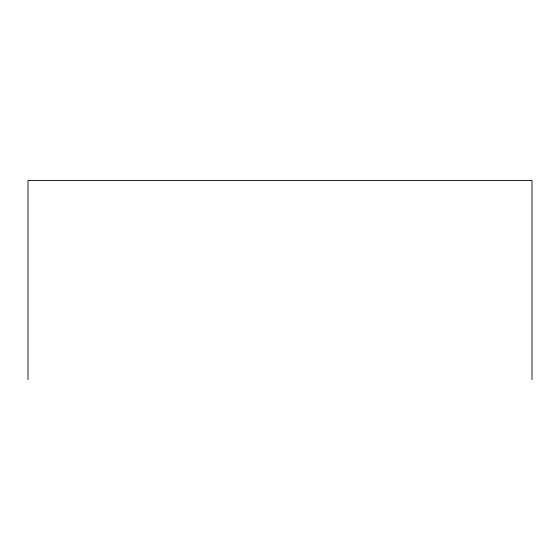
<?xml version="1.0" encoding="UTF-8"?>
<svg xmlns="http://www.w3.org/2000/svg" width="560" height="560" viewBox="0 0 560 560"><rect width="100%" height="100%" fill="white"/><g stroke="black" fill="none" stroke-linecap="round" stroke-linejoin="round"><path stroke-width="0.84" d="M532 379.561L532 180.439L28 180.439L28 379.561"/></g></svg>
